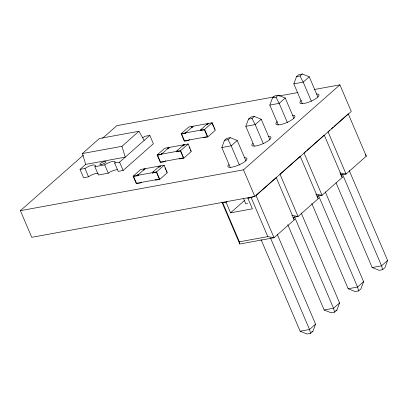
<?xml version="1.0" encoding="UTF-8"?>
<svg xmlns="http://www.w3.org/2000/svg" width="408" height="408" viewBox="0 0 408 408"><rect width="100%" height="100%" fill="white"/><g stroke="black" fill="none" stroke-linecap="round" stroke-linejoin="round"><path stroke-width="0.61" d="M230.234 167.305L221.799 147.538L224.487 140.332L226.756 138.327L230.275 137.685L237.226 140.469L245.907 160.823M254.24 146.079L245.81 126.307L248.498 119.105L250.767 117.096L254.281 116.453L261.232 119.243L269.912 139.592M278.251 124.848L269.821 105.075L272.508 97.874L274.778 95.87L278.292 95.222L285.243 98.012L293.923 118.366M302.262 103.617L293.831 83.849L296.519 76.643L298.789 74.638L302.303 73.996L309.254 76.781L317.934 97.135M261.049 239.552L300.145 331.22L307.096 334.004L310.615 333.361L312.88 331.357L315.573 324.151L277.221 234.238M287.798 224.742L324.156 309.988L331.107 312.778L334.621 312.13L336.891 310.126L339.578 302.925L301.226 213.007M325.237 191.775L363.589 281.693L360.901 288.895L358.632 290.904L355.118 291.547L348.167 288.757L311.804 203.516M349.248 170.549L387.6 260.462L384.912 267.668L382.643 269.673L379.129 270.315L372.178 267.531L336.065 182.866M98.252 173.303A6.395 1.754 -23.1 0 0 88.526 176.812L83.584 177.72L80.029 169.391L85.7 164.378L82.385 153.551L99.399 138.506L138.95 131.264L144.157 140.423M82.385 153.551L121.936 146.309L138.95 131.264M114.638 163.057L119.58 162.154L149.828 135.405L153.377 143.733L123.129 170.478L118.187 171.386L114.638 163.057A6.395 1.754 -23.1 0 0 112.526 161.456A6.395 1.754 -23.1 0 0 104.749 164.868L94.86 166.678A6.395 1.754 -23.1 0 0 92.754 165.077A6.395 1.754 -23.1 0 0 84.976 168.489L80.029 169.391M141.678 182.034L140.734 182.871L136.338 183.677L133.141 176.185L140.704 169.493L144.366 168.825L144.509 169.157L143.56 169.993L143.422 169.662L144.366 168.825M165.689 160.808L164.74 161.644L160.349 162.445L157.151 154.953L164.715 148.267L168.376 147.594L168.519 147.931L167.571 148.767L167.428 148.43L168.376 147.594M189.695 139.577L188.751 140.413L184.355 141.219L181.162 133.722L188.726 127.036L192.387 126.368L192.525 126.699L191.582 127.536M133.141 176.185L136.802 175.511L138.48 174.542M157.151 154.953L160.813 154.28L162.491 153.311M181.162 133.722L184.824 133.054L186.502 132.085M192.387 126.368L191.439 127.204L192.173 127.067L192.316 127.403M138.623 174.874L136.945 175.843L136.802 175.511M159.747 166.01L152.184 172.696L152.327 173.028L156.427 172.278L159.339 179.107L136.491 183.289L133.574 176.46L137.68 175.71L137.537 175.379L145.1 168.693L159.747 166.01L159.89 166.342L158.941 167.178M183.758 144.779L176.195 151.465L176.338 151.802L180.438 151.047L183.35 157.876L160.497 162.058L157.585 155.234L161.685 154.479L161.548 154.148L169.106 147.461L183.758 144.779L183.896 145.115L182.952 145.947M207.764 123.553L200.206 130.239L200.343 130.57L204.449 129.821L207.361 136.644L184.508 140.831L181.596 134.002L185.696 133.253L185.553 132.916L193.117 126.23L207.764 123.553L207.907 123.884L206.963 124.721L206.82 124.384L208.498 123.415L212.16 122.747L215.358 130.239L207.794 136.925L203.398 137.731L203.255 137.399M152.327 173.028L153.27 172.191L153.127 171.86L153.862 171.727L152.918 172.564L153.056 172.895M176.338 151.802L177.281 150.965L177.138 150.629L177.873 150.496L176.924 151.332L177.067 151.664M200.343 130.57L201.292 129.734L201.149 129.402L201.878 129.265L200.935 130.101L201.078 130.438M158.799 166.846L160.477 165.877L164.138 165.204L167.336 172.701L159.773 179.387L155.382 180.188L155.239 179.857M182.809 145.615L184.487 144.646L188.149 143.978L191.347 151.47L183.784 158.156L179.393 158.962L179.25 158.625M152.918 172.564L156.58 171.89L164.138 165.204M176.924 151.332L180.586 150.664L188.149 143.978M200.935 130.101L204.597 129.433L212.16 122.747M224.487 140.332L228.006 139.689L230.275 137.685M248.498 119.105L252.016 118.458L254.281 116.453M272.508 97.874L276.022 97.232L278.292 95.222M296.519 76.643L300.033 76L302.303 73.996M237.226 140.469L231.173 145.819L221.799 147.538M261.232 119.243L255.184 124.593L245.81 126.307M285.243 98.012L279.194 103.362L269.821 105.075M309.254 76.781L303.205 82.13L293.831 83.849M222.069 202.093L222.763 202.847L226.058 202.246L226.996 201.414M226.058 202.246L230.566 212.818L244.693 200.333M230.566 212.818L252.394 208.825L247.88 198.252L248.824 197.416M305.898 151.317L304.016 152.98L322.06 195.279L317.072 196.192M306.841 150.486L324.248 135.094L342.286 177.393L322.06 195.279L315.817 194.157M329.909 130.086L328.027 131.748L346.071 174.048L341.083 174.961M331.322 128.836L333.203 127.174M334.142 126.342L348.254 113.863L366.297 156.162L346.071 174.048L339.828 172.926M222.763 202.847L239.384 241.816L267.801 236.614L274.038 237.737L256 195.437L276.226 177.551L294.27 219.851L274.038 237.737L239.766 244.01L221.967 202.291M291.807 215.383L298.049 216.505L280.01 174.211L300.237 156.32L318.281 198.619L298.049 216.505L293.066 217.418M315.573 324.151L309.519 329.501L300.145 331.22M339.578 302.925L333.53 308.27L324.156 309.988M363.589 281.693L357.541 287.043L348.167 288.757M387.6 260.462L381.551 265.812L372.178 267.531M314.206 89.541L339.9 84.838L351.268 111.486L254.852 196.472L31.763 237.313L20.4 210.666L83.4 155.132M102.495 138.302L116.81 125.679L274.105 96.885M20.4 210.666L243.489 169.83L339.9 84.838M247.88 198.252L251.18 197.645L253.858 196.421M279.118 95.967L297.916 92.524M192.525 126.699L193.259 126.567M207.907 123.884L208.641 123.752L208.498 123.415M149.828 135.405L144.886 136.313A6.395 1.754 -23.1 0 1 142.601 137.741M185.553 132.916L200.206 130.239M168.519 147.931L169.249 147.793M183.896 145.115L184.63 144.978L184.487 144.646M167.428 148.43L168.162 148.298L168.305 148.629M85.7 164.378L125.251 157.136L121.936 146.309M161.548 154.148L176.195 151.465M117.178 169.646A6.395 1.754 -23.1 0 0 108.299 173.196L98.415 175.006L94.86 166.678M159.89 166.342L160.619 166.209L160.477 165.877M143.422 169.662L144.151 169.529L144.294 169.861M137.537 175.379L152.184 172.696M246.483 203.827L247.733 203.597M335.718 310.34L336.891 310.126M311.712 331.571L312.88 331.357M365.374 154.484L366.297 156.162M340.445 174.043L342.286 177.393M316.741 195.83L318.281 198.619M293.041 217.617L294.27 219.851M300.033 76L303.205 82.13L311.391 101.322M276.022 97.232L279.194 103.362L287.38 122.548M252.016 118.458L255.184 124.593L263.369 143.779M228.006 139.689L231.173 145.819L239.358 165.011M342.45 174.145L381.551 265.812L382.643 269.673M318.439 195.376L357.541 287.043L358.632 290.904M294.433 216.607L333.53 308.27L334.621 312.13M243.489 169.83L254.852 196.472M270.422 237.833L309.519 329.501L310.615 333.361M251.18 197.645L267.801 236.614M212.007 123.134L213.466 126.546M213.95 127.684L214.679 129.392M243.627 198.706L245.856 203.939M207.555 124.251L207.692 124.583M204.597 129.433L207.794 136.925M185.768 132.218L185.91 132.549L184.967 133.385L184.824 133.054M188.608 140.082L188.751 140.413M189.215 147.206L189.7 148.344M190.424 150.052L190.913 151.19M183.544 145.483L183.687 145.814M180.586 150.664L183.784 158.156M161.757 153.449L161.899 153.78L160.956 154.617L160.813 154.28M164.597 161.308L164.74 161.644M164.959 167.867L165.689 169.575M166.173 170.712L166.903 172.421M159.533 166.714L159.676 167.045M156.58 171.89L159.773 179.387M145.1 168.693L145.238 169.024M137.751 174.675L137.889 175.012M140.592 182.539L140.734 182.871M119.58 162.154L123.129 170.478M104.749 164.868L108.299 173.196M84.976 168.489L88.526 176.812M239.384 241.816L239.766 244.01M316.547 94.008A10.353 2.836 -23.1 0 1 316.47 98.18A10.353 2.836 -23.1 0 1 303.557 103.54A10.353 2.836 -23.1 0 1 301.385 100.307M292.536 115.24A10.353 2.836 -23.1 0 1 292.46 119.406A10.353 2.836 -23.1 0 1 279.546 124.772A10.353 2.836 -23.1 0 1 277.374 121.538M268.525 136.471A10.353 2.836 -23.1 0 1 268.668 140.474A10.353 2.836 -23.1 0 1 256.071 145.916A10.353 2.836 -23.1 0 1 252.873 143.228M244.519 157.702A10.353 2.836 -23.1 0 1 244.662 161.706A10.353 2.836 -23.1 0 1 232.06 167.147A10.353 2.836 -23.1 0 1 228.868 164.46M101.25 164.501A3.33 0.913 -23.1 0 0 106.009 161.869A3.33 0.913 -23.1 0 0 101.516 162.69A3.33 0.913 -23.1 0 0 101.25 164.501"/></g></svg>
